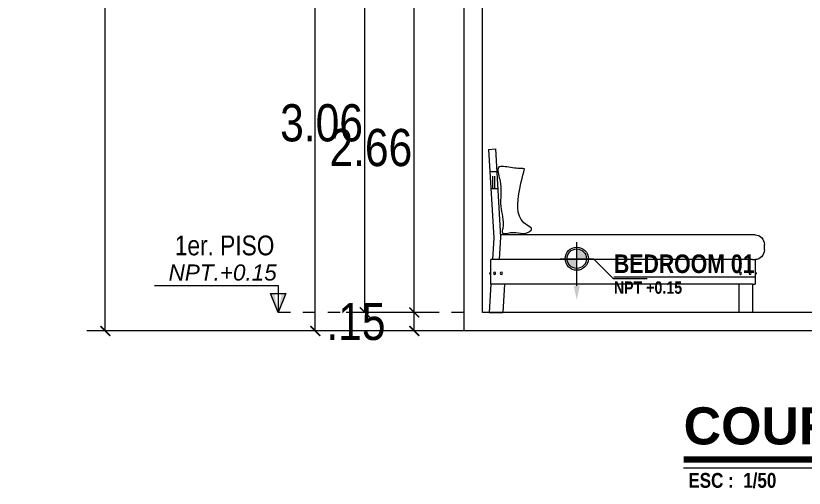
# Model space of a CAD drawing. Header units: millimetres. Extents: x 56 to 215, y 47 to 103.
# Drawn here: x 137.06 to 143.43, y 91.07 to 94.88 of the extents above; entities that cross this region are included whole.
import ezdxf
from ezdxf.enums import TextEntityAlignment as Align

# ---------------------------------------------------------------- set-up
doc = ezdxf.new("R2010")
doc.units = ezdxf.units.MM
doc.linetypes.add('DASHED', pattern=[19.05, 12.7, -6.35])
doc.linetypes.add('DASHED2', pattern=[0.375, 0.25, -0.125])
for name, color, linetype, lineweight in [('A_Bloques', 56, 'Continuous', 15), ('A_Pared', 147, 'Continuous', 15), ('A_Texto', 43, 'Continuous', 9), ('G_Proyección', 8, 'DASHED2', 15), ('G_Texto', 122, 'Continuous', 20)]:
    doc.layers.add(name, color=color, linetype=linetype, lineweight=lineweight)
doc.layers.add('G_Acotación', color=171, linetype='Continuous')
doc.styles.add('Acotacion', font='ARIALN.TTF')
doc.styles.add('AMBIENTES', font='ARIALNB.TTF', dxfattribs={"height": 0.15})
doc.styles.add('ARIAL', font='ariali.ttf', dxfattribs={"height": 0.12})
doc.styles.add('Arial Marron', font='ARIALN.TTF')
doc.styles.add('Cotas', font='ARIALNB.TTF', dxfattribs={"height": 0.1})
doc.styles.add('Niveles', font='swissck.ttf')
doc.styles.add('Titulo', font='arialbd.ttf', dxfattribs={"height": 0.2})
doc.dimstyles.new('Lenin_50', dxfattribs={"dimtxt": 0.3, "dimasz": 0.08, "dimexe": 0.15, "dimexo": 0.2, "dimgap": 0.03, "dimtad": 2, "dimtih": 1, "dimtoh": 1, "dimlfac": -1, "dimzin": 4, "dimdsep": 46, "dimtxsty": 'Acotacion', "dimblk": 'ARCHTICK', "dimcen": 0.08, "dimclrd": 256, "dimclre": 256, "dimclrt": 4, "dimazin": 1, "dimtm": 1e-09, "dimtfac": 1, "dimtmove": 2, "dimatfit": 2, "dimfxl": 1, "dimtolj": 1, "dimlwd": 13, "dimlwe": 18, "dimarcsym": 0})

# ---------------------------------------------------------------- blocks, each defined once
blk = doc.blocks.new('TITULP')
h = blk.add_hatch(color=1)
h.paths.add_polyline_path([(0, -0.0554), (0, -0.134), (0.0785, -0.134, 0.414214)])
h.paths.add_polyline_path([(0, -0.134), (-0.0785, -0.134, 0.414214), (0, -0.2125)])
for p, q in [((0, -0.3527), (0, 0)), ((-0.134, -0.134), (0.134, -0.134)), ((0.2939, -0.2939), (0.5699, -0.2939))]:
    blk.add_line(p, q)
at = {"lineweight": 18}
blk.add_line((0.134, -0.134), (0.2939, -0.2939), dxfattribs=at)
for radius in [0.0937, 0.0785]:
    blk.add_circle((0, -0.134), radius)
blk.add_solid([(0.0242, -0.3527), (0, -0.4678), (-0.0242, -0.3527)])
at = {"style": 'Arial Marron', "width": 1.35}
blk.add_attdef('%%USALA', text='', height=0.14, dxfattribs=at).set_placement((0.3052, -0.1124), align=Align.TOP_LEFT)
at = {"style": 'Arial Marron', "width": 1.1}
blk.add_attdef('NPT%%P0.00', text='', height=0.1, dxfattribs=at).set_placement((0.6033, -0.3972), align=Align.MIDDLE_CENTER)
at = {"style": 'Arial Marron'}
blk.add_attdef('PISO', text='', height=0.08, dxfattribs=at).set_placement((0.6033, -0.5391), align=Align.MIDDLE_CENTER)
blk = doc.blocks.new('_ArchTick')
at = {"color": 0, "linetype": 'ByBlock', "const_width": 0.15}
blk.add_lwpolyline([(-0.5, -0.5), (0.5, 0.5)], dxfattribs=at)
blk = doc.blocks.new('*D231')
at = {"layer": 'Defpoints', "color": 0, "ltscale": 0.5, "transparency": 16777216}
for p in [(140.276, 92.4875), (140.676, 92.4875), (140.676, 92.3375)]:
    blk.add_point(p, dxfattribs=at)
at = {"layer": 'G_Acotación', "lineweight": 18, "ltscale": 0.5, "transparency": 16777216}
for p, q in [((140.476, 92.4875), (140.126, 92.4875)), ((140.476, 92.3375), (140.126, 92.3375))]:
    blk.add_line(p, q, dxfattribs=at)
at = {"layer": 'G_Acotación', "lineweight": 13, "ltscale": 0.5, "transparency": 16777216}
blk.add_line((140.276, 92.3375), (140.276, 92.4875), dxfattribs=at)
at = {"layer": 'G_Acotación', "lineweight": 13, "ltscale": 0.5, "transparency": 16777216, "xscale": 0.08, "yscale": 0.08, "zscale": 0.08}
for p, rotation in [((140.276, 92.4875), 90.00000000000371), ((140.276, 92.3375), 270.0000000000037)]:
    blk.add_blockref('_ArchTick', p, dxfattribs=dict(at, rotation=rotation))
at = {"layer": 'G_Acotación', "color": 4, "lineweight": 5, "ltscale": 0.5, "transparency": 16777216, "insert": (139.8047, 92.4125), "char_height": 0.3, "attachment_point": 5, "style": 'Acotacion'}
blk.add_mtext('\\A1;.15', dxfattribs=at)
blk = doc.blocks.new('*D232')
at = {"layer": 'Defpoints', "color": 0, "transparency": 16777216}
for p in [(140.276, 95.1475), (140.676, 95.1475), (140.676, 92.4875)]:
    blk.add_point(p, dxfattribs=at)
at = {"layer": 'G_Acotación', "lineweight": 18, "transparency": 16777216}
for p, q in [((140.476, 95.1475), (140.126, 95.1475)), ((140.476, 92.4875), (140.126, 92.4875))]:
    blk.add_line(p, q, dxfattribs=at)
at = {"layer": 'G_Acotación', "lineweight": 13, "transparency": 16777216}
blk.add_line((140.276, 92.4875), (140.276, 95.1475), dxfattribs=at)
at = {"layer": 'G_Acotación', "lineweight": 13, "transparency": 16777216, "xscale": 0.08, "yscale": 0.08, "zscale": 0.08}
for p, rotation in [((140.276, 95.1475), 90.00000000000371), ((140.276, 92.4875), 270.0000000000037)]:
    blk.add_blockref('_ArchTick', p, dxfattribs=dict(at, rotation=rotation))
at = {"layer": 'G_Acotación', "color": 4, "lineweight": 5, "transparency": 16777216, "insert": (139.9246, 93.8175), "char_height": 0.3, "attachment_point": 5, "style": 'Acotacion'}
blk.add_mtext('\\A1;2.66', dxfattribs=at)
blk = doc.blocks.new('*D294')
at = {"layer": 'Defpoints', "color": 0, "transparency": 16777216}
for p in [(139.876, 95.5475), (140.676, 95.5475), (140.676, 92.4875)]:
    blk.add_point(p, dxfattribs=at)
at = {"layer": 'G_Acotación', "lineweight": 18, "transparency": 16777216}
for p, q in [((140.476, 95.5475), (139.726, 95.5475)), ((140.476, 92.4875), (139.726, 92.4875))]:
    blk.add_line(p, q, dxfattribs=at)
at = {"layer": 'G_Acotación', "lineweight": 13, "transparency": 16777216}
blk.add_line((139.876, 92.4875), (139.876, 95.5475), dxfattribs=at)
at = {"layer": 'G_Acotación', "lineweight": 13, "transparency": 16777216, "xscale": 0.08, "yscale": 0.08, "zscale": 0.08}
for p, rotation in [((139.876, 95.5475), 90), ((139.876, 92.4875), 270)]:
    blk.add_blockref('_ArchTick', p, dxfattribs=dict(at, rotation=rotation))
at = {"layer": 'G_Acotación', "color": 4, "lineweight": 5, "transparency": 16777216, "insert": (139.5266, 94.0175), "char_height": 0.3, "attachment_point": 5, "style": 'Acotacion'}
blk.add_mtext('\\A1;3.06', dxfattribs=at)
blk = doc.blocks.new('*D239')
at = {"layer": 'Defpoints', "color": 0, "transparency": 16777216}
for p in [(139.476, 100.9475), (140.676, 100.9475), (140.676, 92.3375)]:
    blk.add_point(p, dxfattribs=at)
at = {"layer": 'G_Acotación', "lineweight": 18, "transparency": 16777216}
for p, q in [((140.476, 100.9475), (139.326, 100.9475)), ((140.476, 92.3375), (139.326, 92.3375))]:
    blk.add_line(p, q, dxfattribs=at)
at = {"layer": 'G_Acotación', "lineweight": 13, "transparency": 16777216}
blk.add_line((139.476, 92.3375), (139.476, 100.9475), dxfattribs=at)
at = {"layer": 'G_Acotación', "lineweight": 13, "transparency": 16777216, "xscale": 0.08, "yscale": 0.08, "zscale": 0.08}
for p, rotation in [((139.476, 100.9475), 90), ((139.476, 92.3375), 270)]:
    blk.add_blockref('_ArchTick', p, dxfattribs=dict(at, rotation=rotation))
at = {"layer": 'G_Acotación', "color": 4, "lineweight": 5, "transparency": 16777216, "insert": (139.1502, 96.6425), "char_height": 0.3, "attachment_point": 5, "style": 'Acotacion'}
blk.add_mtext('\\A1;8.61', dxfattribs=at)
blk = doc.blocks.new('Titulo')
at = {"style": 'Titulo', "oblique": 20, "flags": 4}
blk.add_attdef('TITULO', (0.0261, 0.1894), '', height=0.3, dxfattribs=at)
at = {"oblique": 20, "flags": 4}
blk.add_attdef('ESCALA', (0.2598, -0.1011), '', height=0.11, dxfattribs=at)
blk = doc.blocks.new('dormirtorio_08')
for p, q in [((188.74, 114.82), (184.97, 52.81)), ((193.73, 114.52), (188.74, 114.82)), ((193.73, 114.52), (189.96, 52.5)), ((-2, 54.5), (185.07, 54.5)), ((184.97, 52.81), (185.91, 37.14)), ((189.96, 52.5), (190.92, 37.14)), ((-8.8, 43.94), (-8.8, 47.7)), ((-2, 37.14), (-2, 19.91)), ((0, 37.14), (-2, 37.14)), ((0, 37.14), (192, 37.14)), ((185.91, 37.14), (192, 37.14)), ((192, 19.91), (192, 37.14)), ((0, 19.91), (-2, 19.91)), ((0, 19.91), (192, 19.91)), ((0, 19.91), (0, 0)), ((10, 19.91), (10, 0)), ((181.98, 19.91), (183.23, 0)), ((192, 19.91), (193.25, 0)), ((0, 0), (10, 0)), ((193.25, 0), (183.23, 0))]:
    blk.add_line(p, q)
at = {"linetype": 'DASHED', "ltscale": 0.0025}
for p, q in [((189.23, 87.07), (189.23, 98.66)), ((190.61, 87.07), (190.61, 98.66))]:
    blk.add_line(p, q, dxfattribs=at)
for points in [[(187.76, 98.66), (192.77, 98.66)], [(192.06, 87.07), (187.05, 87.07)]]:
    blk.add_lwpolyline(points, dxfattribs=at)
for centre in [(1.73, 27.46), (8.8, 27.46), (184.36, 27.46), (189.31, 27.46)]:
    blk.add_circle(centre, 0.759)
for centre, radius, start, end in [((-2, 47.7), 6.8, 90, 180), ((-2, 43.94), 6.8, 180, 270), ((-2, 27.46), 0.759, 90, 270), ((192.01, 27.46), 0.759, 270, 90)]:
    blk.add_arc(centre, radius, start, end)
blk.add_spline([(167.3, 100.99), (171.66, 81.92), (165.11, 60.95), (162.11, 58.49), (164.02, 56.59), (177.66, 56.04), (183.66, 56.04), (183.38, 59.04), (184.75, 74.29), (185.56, 93.36), (186.38, 101.81), (177.66, 101.81), (167.3, 100.99)], degree=3)
blk = doc.blocks.new('*D831')
at = {"lineweight": 18, "transparency": 16777216}
for p, q in [((140.626, 98.2475), (137.6296, 98.2475)), ((140.476, 92.3375), (137.6296, 92.3375))]:
    blk.add_line(p, q, dxfattribs=at)
at = {"lineweight": 13, "transparency": 16777216}
blk.add_line((137.7796, 92.3375), (137.7796, 98.2475), dxfattribs=at)
at = {"layer": 'Defpoints', "color": 0, "transparency": 16777216}
for p in [(137.7796, 98.2475), (140.826, 98.2475), (140.676, 92.3375)]:
    blk.add_point(p, dxfattribs=at)
at = {"lineweight": 13, "transparency": 16777216, "xscale": 0.08, "yscale": 0.08, "zscale": 0.08}
for p, rotation in [((137.7796, 98.2475), 90), ((137.7796, 92.3375), 270)]:
    blk.add_blockref('_ArchTick', p, dxfattribs=dict(at, rotation=rotation))
at = {"color": 4, "lineweight": 5, "transparency": 16777216, "insert": (137.4538, 95.2925), "char_height": 0.3, "attachment_point": 5, "style": 'Acotacion'}
blk.add_mtext('\\A1;5.91', dxfattribs=at)

msp = doc.modelspace()

# ---------------------------------------------------------------- linework, layer by layer
at = {"layer": 'A_Pared', "color": 0, "lineweight": 5, "ltscale": 0.5}
msp.add_line((148.176, 92.3375), (139.176, 92.3375), dxfattribs=at)
at = {"layer": 'A_Pared', "lineweight": 5, "ltscale": 0.5}
msp.add_lwpolyline([(146.676, 92.3375), (146.676, 100.9475), (146.526, 100.9475), (143.826, 100.9475), (143.576, 100.9475), (140.926, 100.9475), (140.676, 100.9475), (140.676, 92.3375)], dxfattribs=at)
msp.add_lwpolyline([(145.526, 92.6375), (145.526, 92.4875), (140.826, 92.4875), (140.826, 95.1475), (140.926, 95.1475), (140.926, 95.3475), (143.576, 95.3475), (143.576, 95.1475), (143.676, 95.1475), (143.676, 94.5875), (143.826, 94.5875), (143.826, 95.3475), (146.526, 95.3475), (146.526, 95.1475), (146.526, 95.1475), (146.526, 92.4875), (145.626, 92.4875), (145.626, 92.6375)], close=True, dxfattribs=at)
at = {"layer": 'G_Proyección', "lineweight": 5, "ltscale": 0.25}
msp.add_line((140.676, 92.4875), (139.176, 92.4875), dxfattribs=at)
at = {"layer": 'G_Texto', "lineweight": 5}
for points in [[(138.176, 92.7044), (139.176, 92.7044), (139.176, 92.4875), (139.1136, 92.6407), (139.2385, 92.6407), (139.176, 92.4875)], [(142.4517, 91.2309), (145.0004, 91.2309)]]:
    msp.add_lwpolyline(points, dxfattribs=at)
at = {"layer": 'G_Texto', "lineweight": 5, "const_width": 0.05}
msp.add_lwpolyline([(142.4517, 91.2993), (145.0004, 91.2993)], dxfattribs=at)
at = {"layer": 'G_Texto', "lineweight": 5}
for points in [[(139.1136, 92.6407), (139.146, 92.6407), (139.176, 92.4875)], [(139.176, 92.4875), (139.2385, 92.6407), (139.206, 92.6407)]]:
    msp.add_solid(points, dxfattribs=at)

# ---------------------------------------------------------------- block references
at = {"layer": 'A_Bloques', "lineweight": 5, "xscale": -0.01099999999996746, "yscale": 0.01150000000001228, "zscale": 0.01, "rotation": 1.110391554703938e-05}
msp.add_blockref('dormirtorio_08', (143.0071, 92.4875), dxfattribs=at)
at = {"layer": 'A_Texto', "lineweight": 5}
ref = msp.add_blockref('TITULP', (141.5882, 93.0553), dxfattribs=at)
ref.add_attrib('NPT%%P0.00', 'NPT +0.15', dxfattribs={"layer": '0', "color": 30, "height": 0.1, "style": 'Cotas'}).set_placement((142.1639, 92.6881), align=Align.MIDDLE_CENTER)
ref.add_attrib('%%USALA', '%%UBEDROOM 01', dxfattribs={"layer": '0', "height": 0.15, "style": 'AMBIENTES'}).set_placement((141.8885, 92.9555), align=Align.TOP_LEFT)
at = {"layer": 'G_Texto', "lineweight": 5}
ref = msp.add_blockref('Titulo', (142.4517, 91.2309), dxfattribs=at)
ref.add_attrib('TITULO', 'COURT: B-B', (142.4517, 91.4204), dxfattribs={"layer": '0', "height": 0.3, "style": 'Titulo', "flags": 4})
ref.add_attrib('ESCALA', ' ESC :  1/50', (142.4517, 91.07), dxfattribs={"layer": '0', "height": 0.12, "style": 'Cotas', "flags": 4})

# ---------------------------------------------------------------- texts
at = {"layer": 'G_Texto', "lineweight": 5, "style": 'Niveles'}
msp.add_text('1er. PISO', height=0.16, rotation=360, dxfattribs=at).set_placement((138.3409, 92.9487))
at = {"layer": 'G_Texto', "lineweight": 5, "style": 'ARIAL'}
msp.add_text('NPT.+0.15', height=0.13, rotation=360, dxfattribs=at).set_placement((138.291, 92.8097), align=Align.MIDDLE_LEFT)

# ---------------------------------------------------------------- dimensions: what is measured, and where the dimension line sits
at = {"lineweight": 5}
dim = msp.add_linear_dim(base=(137.7796, 98.2475), p1=(140.676, 92.3375), p2=(140.826, 98.2475), angle=90, dimstyle='Lenin_50', override={"dimfxl": 0.06}, dxfattribs=at)
dim.commit()
dim.dimension.update_dxf_attribs({"geometry": '*D831', "text_midpoint": (137.4538, 95.2925)})
at = {"layer": 'G_Acotación', "lineweight": 5}
for base, p1, p2, picture, middle in [((139.476, 100.9475), (140.676, 92.3375), (140.676, 100.9475), '*D239', (139.1502, 96.6425)), ((139.876, 95.5475), (140.676, 92.4875), (140.676, 95.5475), '*D294', (139.5266, 94.0175)), ((140.276, 95.1475), (140.676, 92.4875), (140.676, 95.1475), '*D232', (139.9246, 93.8175))]:
    dim = msp.add_linear_dim(base=base, p1=p1, p2=p2, angle=90, dimstyle='Lenin_50', override={"dimfxl": 0.06}, dxfattribs=at)
    dim.commit()
    dim.dimension.update_dxf_attribs({"geometry": picture, "text_midpoint": middle})
at = {"layer": 'G_Acotación', "lineweight": 5, "ltscale": 0.5}
dim = msp.add_linear_dim(base=(140.276, 92.4875), p1=(140.676, 92.3375), p2=(140.676, 92.4875), angle=90, dimstyle='Lenin_50', dxfattribs=at)
dim.commit()
dim.dimension.update_dxf_attribs({"geometry": '*D231', "text_midpoint": (139.8047, 92.4125)})

doc.saveas('drawing.dxf')
